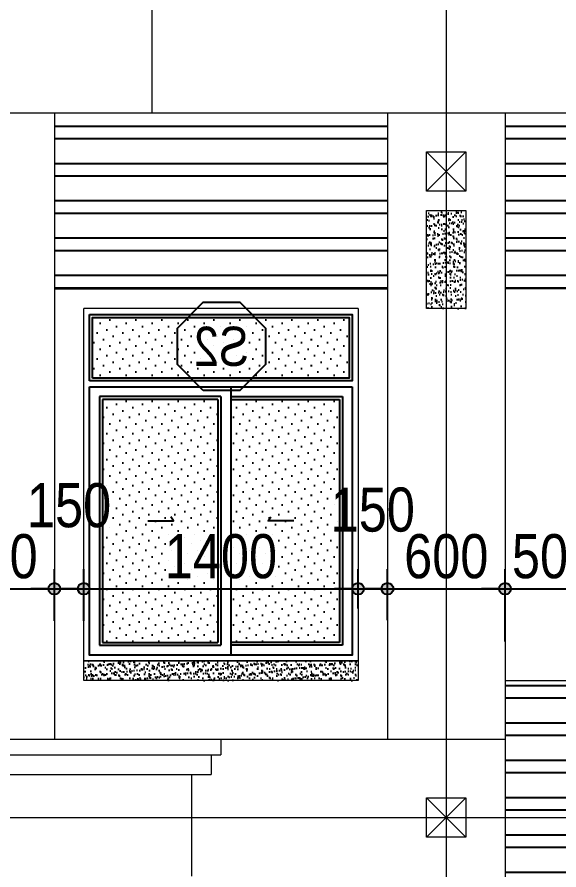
# Model space of a CAD drawing. Header units: millimetres. Extents: x 2605 to 44181, y 1776 to 19155.
# Drawn here: x 26075 to 28841, y 10549 to 14905 of the extents above; entities that cross this region are included whole.
import ezdxf
from ezdxf.enums import TextEntityAlignment as Align

# ---------------------------------------------------------------- set-up
doc = ezdxf.new("R2010")
doc.units = ezdxf.units.MM
doc.linetypes.add('ACAD_ISO10W100', pattern=[18, 12, -3, 0, -3])
for name, color, linetype in [('DIM', 1, 'Continuous'), ('DOOR', 20, 'Continuous'), ('HACTH', 8, 'Continuous'), ('HATCH', 8, 'Continuous'), ('KINH 1', 142, 'Continuous'), ('TAGS', 60, 'Continuous')]:
    doc.layers.add(name, color=color, linetype=linetype)
doc.layers.add('NET-THAY', color=2, linetype='Continuous', lineweight=13)
doc.layers.add('TRUC', color=24, linetype='Continuous', lineweight=0)
doc.styles.add('HEL-CONDENSE', font='')
doc.styles.add('VNI-HELVE-CONDENSEN', font='')
doc.styles.get('HEL-CONDENSE').set_extended_font_data('VNI-Helve-Condense')
doc.styles.get('VNI-HELVE-CONDENSEN').set_extended_font_data('VNI-Helve-Condense')
doc.dimstyles.new('D100', dxfattribs={"dimtxt": 225, "dimasz": 1.2, "dimexe": 100, "dimexo": 0, "dimgap": 50, "dimtad": 1, "dimdec": 0, "dimzin": 13, "dimdsep": 46, "dimtxsty": 'HEL-CONDENSE', "dimblk": 'D50', "dimcen": 0, "dimclrd": 1, "dimclre": 1, "dimclrt": 7, "dimadec": 0, "dimazin": 0, "dimtfac": 1, "dimtdec": 0, "dimtmove": 0, "dimatfit": 3, "dimldrblk": 'D50', "dimfxl": 1, "dimtolj": 1, "dimtzin": 13, "dimarcsym": 0})
pattern_1 = [(180, (-155115.41, -494922.03), (-1e-14, -190.5), []), (180, (-155178.91, -494858.53), (-1e-14, -190.5), [])]
pattern_2 = [(37.5, (-1291710.998, -283484.096), (-1.2000235, 36.7059928), [0, -28.956, 0, -32.385, 0, -30.95625]), (7.5, (-1291711, -283484.096), (33.7142462, 53.7618825), [0, -15.621, 0, -26.0985, 0, -10.00125]), (327.5, (-1291734.43, -283484.096), (59.3244278, 0.10778885), [0, -9.525, 0, -34.29, 0, -44.7675]), (317.5, (-1291734.43, -283484.096), (57.266734, 16.7196992), [0, -4.7625, 0, -22.479, 0, -25.7175])]

# ---------------------------------------------------------------- blocks, each defined once
blk = doc.blocks.new('KH-CUADI')
at = {"layer": 'TAGS'}
blk.add_lwpolyline([(-124.3, 300), (-300, 124.3), (-300, -124.3), (-124.3, -300), (124.3, -300), (300, -124.3), (300, 124.3), (124.3, 300)], close=True, dxfattribs=at)
at = {"layer": 'TAGS', "style": 'VNI-HELVE-CONDENSEN'}
blk.add_attdef('D', text='', height=300, dxfattribs=at).set_placement((0, 0), align=Align.MIDDLE)
blk = doc.blocks.new('A$C5F62150E')
at = {"layer": 'KINH 1'}
h = blk.add_hatch(dxfattribs=at)
h.set_pattern_fill('DOTS', color=256, scale=750, angle=45, style=0)
h.set_pattern_definition([(45, (0, 0), (-16.5728, 49.71845), [0, -46.875])])
h.paths.add_polyline_path([(2528.9, 1072.2), (1218.9, 1072.2), (1218.9, 762.2), (2528.9, 762.2)])
h.paths.add_polyline_path([(1823.9, 652.2), (1268.9, 652.2), (1268.9, -587.8), (1823.9, -587.8)])
h.paths.add_polyline_path([(2478.9, 652.2), (1888.9, 652.2), (1888.9, -587.8), (2478.9, -587.8)])
at = {"layer": 'DOOR'}
for p, q in [((2543.9, 747.2), (2543.9, 1087.2)), ((2543.9, 717.2), (1203.9, 717.2)), ((1823.9, 717.2), (1823.9, -652.8)), ((1823.9, 667.2), (1253.9, 667.2)), ((1253.9, 667.2), (1253.9, -602.8)), ((1873.9, 667.2), (1873.9, -602.8)), ((1873.9, 667.2), (2493.9, 667.2)), ((2493.9, 667.2), (2493.9, -602.8)), ((1253.9, -602.8), (1823.9, -602.8)), ((2493.9, -602.8), (1873.9, -602.8))]:
    blk.add_line(p, q, dxfattribs=at)
at = {"layer": 'DOOR', "color": 8}
for p, q in [((1823.9, 652.2), (1268.9, 652.2)), ((1268.9, 652.2), (1268.9, -587.8)), ((1888.9, 652.2), (1888.9, -587.8)), ((1888.9, 652.2), (2478.9, 652.2)), ((2478.9, 652.2), (2478.9, -587.8)), ((1268.9, -587.8), (1823.9, -587.8)), ((2478.9, -587.8), (1888.9, -587.8))]:
    blk.add_line(p, q, dxfattribs=at)
at = {"layer": 'DOOR'}
for points in [[(2543.9, 1087.2), (1203.9, 1087.2), (1203.9, 747.2), (2543.9, 747.2)], [(1203.9, 717.2), (1203.9, -652.8), (2543.9, -652.8), (2543.9, 717.2)], [(1501.6, 32.3), (1632, 32.3), (1618.7, 53)], [(2246.2, 32.3), (2115.8, 32.3), (2129.1, 53)]]:
    blk.add_lwpolyline(points, dxfattribs=at)
at = {"layer": 'DOOR', "color": 8}
blk.add_lwpolyline([(2528.9, 762.2), (2528.9, 1072.2), (1218.9, 1072.2), (1218.9, 762.2), (2528.9, 762.2)], close=True, dxfattribs=at)
at = {"layer": 'NET-THAY'}
for p, q in [((1173.9, 1117.2), (2573.9, 1117.2)), ((2573.9, -682.8), (2573.9, 1117.2)), ((1173.9, -682.8), (2573.9, -682.8))]:
    blk.add_line(p, q, dxfattribs=at)
blk.add_lwpolyline([(1173.9, 1117.2), (1173.9, -682.8)], dxfattribs=at)
at = {"layer": 'TAGS', "linetype": 'Continuous'}
ref = blk.add_blockref('KH-CUADI', (1871, 924.3), dxfattribs=dict(at, xscale=0.75, yscale=0.75, zscale=0.75, rotation=180))
ref.add_attrib('D', 'S2', dxfattribs={"color": 7, "height": 200, "style": 'VNI-HELVE-CONDENSEN'}).set_placement((1871, 924.3), align=Align.MIDDLE)
blk = doc.blocks.new('D50')
at = {"layer": 'DIM'}
blk.add_hatch(color=256, dxfattribs=at).paths.add_polyline_path([(25, 0, 1), (-25, 0, 1)])
blk.add_line((25, 0), (100, 0), dxfattribs=at)
blk.add_circle((0, 0), 25, dxfattribs=at)
blk = doc.blocks.new('*D270')
at = {"layer": 'DEFPOINTS', "color": 0, "linetype": 'Continuous', "transparency": 16777216}
for p in [(26265.7, 11984.7), (26265.7, 11820.2), (25665.7, 11726.1)]:
    blk.add_point(p, dxfattribs=at)
at = {"layer": 'DIM', "color": 1, "linetype": 'Continuous', "lineweight": -2, "transparency": 16777216}
for p, q in [((25665.7, 11726.1), (25665.7, 12084.7)), ((26265.7, 11820.2), (26265.7, 12084.7)), ((25666.9, 11984.7), (26264.5, 11984.7))]:
    blk.add_line(p, q, dxfattribs=at)
at = {"layer": 'DIM', "color": 1, "linetype": 'Continuous', "lineweight": -2, "transparency": 16777216, "xscale": 1.199999999999999, "yscale": 1.199999999999999, "zscale": 1.199999999999999, "rotation": 180}
blk.add_blockref('D50', (25665.7, 11984.7), dxfattribs=at)
at = {"layer": 'DIM', "color": 1, "linetype": 'Continuous', "lineweight": -2, "transparency": 16777216, "xscale": 1.199999999999999, "yscale": 1.199999999999999, "zscale": 1.199999999999999}
blk.add_blockref('D50', (26265.7, 11984.7), dxfattribs=at)
at = {"layer": 'DIM', "color": 7, "linetype": 'Continuous', "transparency": 16777216, "insert": (25965.7, 12149.6), "char_height": 225, "attachment_point": 5, "style": 'HEL-CONDENSE'}
blk.add_mtext('\\A1;600', dxfattribs=at)
blk = doc.blocks.new('*D271')
at = {"layer": 'DEFPOINTS', "color": 0, "linetype": 'Continuous', "transparency": 16777216}
for p in [(26415.7, 11984.7), (26265.7, 11820.2), (26415.7, 11820.2)]:
    blk.add_point(p, dxfattribs=at)
at = {"layer": 'DIM', "color": 1, "linetype": 'Continuous', "lineweight": -2, "transparency": 16777216}
for p, q in [((26265.7, 11820.2), (26265.7, 12084.7)), ((26415.7, 11820.2), (26415.7, 12084.7)), ((26266.9, 11984.7), (26414.5, 11984.7))]:
    blk.add_line(p, q, dxfattribs=at)
at = {"layer": 'DIM', "color": 1, "linetype": 'Continuous', "lineweight": -2, "transparency": 16777216, "xscale": 1.199999999999999, "yscale": 1.199999999999999, "zscale": 1.199999999999999, "rotation": 180}
blk.add_blockref('D50', (26265.7, 11984.7), dxfattribs=at)
at = {"layer": 'DIM', "color": 1, "linetype": 'Continuous', "lineweight": -2, "transparency": 16777216, "xscale": 1.199999999999999, "yscale": 1.199999999999999, "zscale": 1.199999999999999}
blk.add_blockref('D50', (26415.7, 11984.7), dxfattribs=at)
at = {"layer": 'DIM', "color": 7, "linetype": 'Continuous', "transparency": 16777216, "insert": (26340.7, 12410), "char_height": 225, "attachment_point": 5, "style": 'HEL-CONDENSE'}
blk.add_mtext('\\A1;150', dxfattribs=at)
blk = doc.blocks.new('*D272')
at = {"layer": 'DEFPOINTS', "color": 0, "linetype": 'Continuous', "transparency": 16777216}
for p in [(27815.7, 11984.7), (27815.7, 11884.8), (26415.7, 11820.2)]:
    blk.add_point(p, dxfattribs=at)
at = {"layer": 'DIM', "color": 1, "linetype": 'Continuous', "lineweight": -2, "transparency": 16777216}
for p, q in [((26415.7, 11820.2), (26415.7, 12084.7)), ((27815.7, 11884.8), (27815.7, 12084.7)), ((26416.9, 11984.7), (27814.5, 11984.7))]:
    blk.add_line(p, q, dxfattribs=at)
at = {"layer": 'DIM', "color": 1, "linetype": 'Continuous', "lineweight": -2, "transparency": 16777216, "xscale": 1.199999999999999, "yscale": 1.199999999999999, "zscale": 1.199999999999999, "rotation": 180}
blk.add_blockref('D50', (26415.7, 11984.7), dxfattribs=at)
at = {"layer": 'DIM', "color": 1, "linetype": 'Continuous', "lineweight": -2, "transparency": 16777216, "xscale": 1.199999999999999, "yscale": 1.199999999999999, "zscale": 1.199999999999999}
blk.add_blockref('D50', (27815.7, 11984.7), dxfattribs=at)
at = {"layer": 'DIM', "color": 7, "linetype": 'Continuous', "transparency": 16777216, "insert": (27115.7, 12149.6), "char_height": 225, "attachment_point": 5, "style": 'HEL-CONDENSE'}
blk.add_mtext('\\A1;1400', dxfattribs=at)
blk = doc.blocks.new('*D273')
at = {"layer": 'DEFPOINTS', "color": 0, "linetype": 'Continuous', "transparency": 16777216}
for p in [(27965.7, 11984.7), (27815.7, 11884.8), (27965.7, 11825.1)]:
    blk.add_point(p, dxfattribs=at)
at = {"layer": 'DIM', "color": 1, "linetype": 'Continuous', "lineweight": -2, "transparency": 16777216}
for p, q in [((27815.7, 11884.8), (27815.7, 12084.7)), ((27965.7, 11825.1), (27965.7, 12084.7)), ((27816.9, 11984.7), (27964.5, 11984.7))]:
    blk.add_line(p, q, dxfattribs=at)
at = {"layer": 'DIM', "color": 1, "linetype": 'Continuous', "lineweight": -2, "transparency": 16777216, "xscale": 1.199999999999999, "yscale": 1.199999999999999, "zscale": 1.199999999999999, "rotation": 180}
blk.add_blockref('D50', (27815.7, 11984.7), dxfattribs=at)
at = {"layer": 'DIM', "color": 1, "linetype": 'Continuous', "lineweight": -2, "transparency": 16777216, "xscale": 1.199999999999999, "yscale": 1.199999999999999, "zscale": 1.199999999999999}
blk.add_blockref('D50', (27965.7, 11984.7), dxfattribs=at)
at = {"layer": 'DIM', "color": 7, "linetype": 'Continuous', "transparency": 16777216, "insert": (27890.7, 12387.8), "char_height": 225, "attachment_point": 5, "style": 'HEL-CONDENSE'}
blk.add_mtext('\\A1;150', dxfattribs=at)
blk = doc.blocks.new('*D274')
at = {"layer": 'DEFPOINTS', "color": 0, "linetype": 'Continuous', "transparency": 16777216}
for p in [(28565.7, 11984.7), (27965.7, 11825.1), (28565.7, 11715.8)]:
    blk.add_point(p, dxfattribs=at)
at = {"layer": 'DIM', "color": 1, "linetype": 'Continuous', "lineweight": -2, "transparency": 16777216}
for p, q in [((27965.7, 11825.1), (27965.7, 12084.7)), ((28565.7, 11715.8), (28565.7, 12084.7)), ((27966.9, 11984.7), (28564.5, 11984.7))]:
    blk.add_line(p, q, dxfattribs=at)
at = {"layer": 'DIM', "color": 1, "linetype": 'Continuous', "lineweight": -2, "transparency": 16777216, "xscale": 1.199999999999999, "yscale": 1.199999999999999, "zscale": 1.199999999999999, "rotation": 180}
blk.add_blockref('D50', (27965.7, 11984.7), dxfattribs=at)
at = {"layer": 'DIM', "color": 1, "linetype": 'Continuous', "lineweight": -2, "transparency": 16777216, "xscale": 1.199999999999999, "yscale": 1.199999999999999, "zscale": 1.199999999999999}
blk.add_blockref('D50', (28565.7, 11984.7), dxfattribs=at)
at = {"layer": 'DIM', "color": 7, "linetype": 'Continuous', "transparency": 16777216, "insert": (28265.7, 12149.6), "char_height": 225, "attachment_point": 5, "style": 'HEL-CONDENSE'}
blk.add_mtext('\\A1;600', dxfattribs=at)
blk = doc.blocks.new('*D275')
at = {"layer": 'DEFPOINTS', "color": 0, "linetype": 'Continuous', "transparency": 16777216}
for p in [(29065.7, 11984.7), (28565.7, 11715.8), (29065.7, 11636.5)]:
    blk.add_point(p, dxfattribs=at)
at = {"layer": 'DIM', "color": 1, "linetype": 'Continuous', "lineweight": -2, "transparency": 16777216}
for p, q in [((28565.7, 11715.8), (28565.7, 12084.7)), ((29065.7, 11636.5), (29065.7, 12084.7)), ((28566.9, 11984.7), (29064.5, 11984.7))]:
    blk.add_line(p, q, dxfattribs=at)
at = {"layer": 'DIM', "color": 1, "linetype": 'Continuous', "lineweight": -2, "transparency": 16777216, "xscale": 1.199999999999999, "yscale": 1.199999999999999, "zscale": 1.199999999999999, "rotation": 180}
blk.add_blockref('D50', (28565.7, 11984.7), dxfattribs=at)
at = {"layer": 'DIM', "color": 1, "linetype": 'Continuous', "lineweight": -2, "transparency": 16777216, "xscale": 1.199999999999999, "yscale": 1.199999999999999, "zscale": 1.199999999999999}
blk.add_blockref('D50', (29065.7, 11984.7), dxfattribs=at)
at = {"layer": 'DIM', "color": 7, "linetype": 'Continuous', "transparency": 16777216, "insert": (28815.7, 12149.6), "char_height": 225, "attachment_point": 5, "style": 'HEL-CONDENSE'}
blk.add_mtext('\\A1;500', dxfattribs=at)

msp = doc.modelspace()

# ---------------------------------------------------------------- hatches: boundary and pattern name
at = {"layer": 'HACTH'}
h = msp.add_hatch(dxfattribs=at)
h.set_pattern_fill('ANSI32', color=256, scale=20, angle=135, style=0)
h.set_pattern_definition(pattern_1)
h.paths.add_polyline_path([(37515.677, 13516.106), (39865.677, 13516.106), (39865.677, 14416.106), (37515.677, 14416.106)])
h.paths.add_polyline_path([(34565.677, 13516.106), (36915.677, 13516.106), (36915.677, 14416.106), (34565.677, 14416.106)])
h.paths.add_polyline_path([(31565.677, 13516.106), (33965.677, 13516.106), (33965.677, 14416.106), (31565.677, 14416.106)])
h.paths.add_polyline_path([(28565.677, 13516.106), (30965.677, 13516.106), (30965.677, 14416.106), (28565.677, 14416.106)])
h.paths.add_polyline_path([(26265.677, 13516.106), (27965.677, 13516.106), (27965.677, 14416.106), (26265.677, 14416.106)])
h = msp.add_hatch(dxfattribs=at)
h.set_pattern_fill('ANSI32', color=256, scale=20, angle=135, style=0)
h.set_pattern_definition(pattern_1)
h.paths.add_polyline_path([(10015.677, 11516.106), (7665.677, 11516.106), (7665.677, 10816.106), (8415.677, 10816.106), (8415.677, 10941.106, 0.41421356), (8465.677, 10991.106), (9265.677, 10991.106, 0.41421356), (9315.677, 10941.106), (9315.677, 10816.106), (10015.677, 10816.106)])
h.paths.add_polyline_path([(12965.677, 11516.106), (10615.677, 11516.106), (10615.677, 10816.106), (11315.677, 10816.106), (11315.677, 10941.106, 0.41421356), (11365.677, 10991.106), (12165.677, 10991.106, 0.41421356), (12215.677, 10941.106), (12215.677, 10816.106), (12965.677, 10816.106)])
h.paths.add_polyline_path([(15965.677, 11516.106), (13565.677, 11516.106), (13565.677, 10816.106), (14315.677, 10816.106), (14315.677, 10941.106, 0.41421356), (14365.677, 10991.106), (15165.677, 10991.106, 0.41421356), (15215.677, 10941.106), (15215.677, 10816.106), (15965.677, 10816.106)])
h.paths.add_polyline_path([(21464.353, 11000.709), (26137.78, 11000.709), (26137.78, 10546.589), (21464.353, 10546.589)], flags=9)
edge = h.paths.add_edge_path()
edge.add_line((7665.677, 9916.106), (10015.677, 9916.106))
edge.add_line((10015.677, 9916.106), (10015.677, 10816.106))
edge.add_line((10015.677, 10816.106), (9315.677, 10816.106))
edge.add_line((9315.677, 10816.106), (9315.677, 10691.106))
edge.add_arc((9315.677, 10641.106), 50, 90, 180)
edge.add_line((9265.677, 10641.106), (8465.677, 10641.106))
edge.add_arc((8415.677, 10641.106), 50, 0, 90)
edge.add_line((8415.677, 10691.106), (8415.677, 10816.106))
edge.add_line((8415.677, 10816.106), (7665.677, 10816.106))
edge.add_line((7665.677, 10816.106), (7665.677, 9916.106))
edge = h.paths.add_edge_path()
edge.add_line((10615.677, 9916.106), (12965.677, 9916.106))
edge.add_line((12965.677, 9916.106), (12965.677, 10816.106))
edge.add_line((12965.677, 10816.106), (12215.677, 10816.106))
edge.add_line((12215.677, 10816.106), (12215.677, 10691.106))
edge.add_arc((12215.677, 10641.106), 50, 90, 180)
edge.add_line((12165.677, 10641.106), (11365.677, 10641.106))
edge.add_arc((11315.677, 10641.106), 50, 0, 90)
edge.add_line((11315.677, 10691.106), (11315.677, 10816.106))
edge.add_line((11315.677, 10816.106), (10615.677, 10816.106))
edge.add_line((10615.677, 10816.106), (10615.677, 9916.106))
edge = h.paths.add_edge_path()
edge.add_line((13565.677, 9916.106), (15965.677, 9916.106))
edge.add_line((15965.677, 9916.106), (15965.677, 10816.106))
edge.add_line((15965.677, 10816.106), (15215.677, 10816.106))
edge.add_line((15215.677, 10816.106), (15215.677, 10691.106))
edge.add_arc((15215.677, 10641.106), 50, 90, 180)
edge.add_line((15165.677, 10641.106), (14365.677, 10641.106))
edge.add_arc((14315.677, 10641.106), 50, 0, 90)
edge.add_line((14315.677, 10691.106), (14315.677, 10816.106))
edge.add_line((14315.677, 10816.106), (13565.677, 10816.106))
edge.add_line((13565.677, 10816.106), (13565.677, 9916.106))
h = msp.add_hatch(dxfattribs=at)
h.set_pattern_fill('ANSI32', color=256, scale=20, angle=135, style=0)
h.set_pattern_definition(pattern_1)
h.paths.add_polyline_path([(30965.677, 11516.106), (28565.677, 11516.106), (28565.677, 10816.106), (29315.677, 10816.106), (29315.677, 10941.106, 0.41421356), (29365.677, 10991.106), (30165.677, 10991.106, 0.41421356), (30215.677, 10941.106), (30215.677, 10816.106), (30965.677, 10816.106)])
h.paths.add_polyline_path([(33965.677, 11404.224), (31565.677, 11404.224), (31565.677, 10816.106), (32315.677, 10816.106), (32315.677, 10941.106, 0.41421356), (32365.677, 10991.106), (33165.677, 10991.106, 0.41421356), (33215.677, 10941.106), (33215.677, 10816.106), (33965.677, 10816.106)])
h.paths.add_polyline_path([(33965.677, 11516.106), (31565.677, 11516.106), (31565.677, 11416.106), (33965.677, 11416.106)])
edge = h.paths.add_edge_path()
edge.add_line((28565.677, 9916.106), (30965.677, 9916.106))
edge.add_line((30965.677, 9916.106), (30965.677, 10816.106))
edge.add_line((30965.677, 10816.106), (30215.677, 10816.106))
edge.add_line((30215.677, 10816.106), (30215.677, 10691.106))
edge.add_arc((30215.677, 10641.106), 50, 90, 180)
edge.add_line((30165.677, 10641.106), (29365.677, 10641.106))
edge.add_arc((29315.677, 10641.106), 50, 0, 90)
edge.add_line((29315.677, 10691.106), (29315.677, 10816.106))
edge.add_line((29315.677, 10816.106), (28565.677, 10816.106))
edge.add_line((28565.677, 10816.106), (28565.677, 9916.106))
edge = h.paths.add_edge_path()
edge.add_line((31565.677, 9916.106), (33965.677, 9916.106))
edge.add_line((33965.677, 9916.106), (33965.677, 10816.106))
edge.add_line((33965.677, 10816.106), (33215.677, 10816.106))
edge.add_line((33215.677, 10816.106), (33215.677, 10691.106))
edge.add_arc((33215.677, 10641.106), 50, 90, 180)
edge.add_line((33165.677, 10641.106), (32365.677, 10641.106))
edge.add_arc((32315.677, 10641.106), 50, 0, 90)
edge.add_line((32315.677, 10691.106), (32315.677, 10816.106))
edge.add_line((32315.677, 10816.106), (31565.677, 10816.106))
edge.add_line((31565.677, 10816.106), (31565.677, 9916.106))
at = {"layer": 'HATCH'}
h = msp.add_hatch(dxfattribs=at)
h.set_pattern_fill('AR-SAND', color=256, scale=0.75, style=0)
h.set_pattern_definition(pattern_2)
h.paths.add_polyline_path([(28165.677, 13416.106), (28365.677, 13416.106), (28365.677, 13916.106), (28165.677, 13916.106)])
h = msp.add_hatch(dxfattribs=at)
h.set_pattern_fill('AR-SAND', color=256, scale=0.75, style=0)
h.set_pattern_definition(pattern_2)
h.paths.add_polyline_path([(26415.674, 11616.106), (27815.674, 11616.106), (27815.674, 11516.106), (26415.674, 11516.106)])

# ---------------------------------------------------------------- linework, layer by layer
at = {"layer": 'NET-THAY'}
for p, q in [((26575.995, 14416.106), (41115.677, 14416.106)), ((26265.677, 13516.106), (27965.682, 13516.106)), ((29065.677, 13516.106), (28565.677, 13516.106)), ((28565.677, 11516.106), (30965.677, 11516.106)), ((27115.677, 11216.106), (27115.677, 11136.106)), ((27065.677, 11136.106), (27065.677, 11036.106)), ((26965.677, 11036.106), (26965.677, 10516.106))]:
    msp.add_line(p, q, dxfattribs=at)
for points in [[(25565.677, 14416.106), (26765.677, 14416.106), (26765.677, 15116.106)], [(26265.677, 14416.106), (26265.677, 11216.106)], [(27965.677, 14416.106), (27965.677, 11216.106)], [(28565.677, 14416.106), (28565.677, 5116.106)], [(28165.677, 14216.106), (28365.677, 14216.106), (28365.677, 14016.106), (28165.677, 14016.106), (28165.677, 14216.106)], [(28365.677, 14216.106), (28165.677, 14016.106)], [(28165.677, 14216.106), (28365.677, 14016.106)], [(28165.677, 13916.106), (28365.677, 13916.106), (28365.677, 13416.106), (28165.677, 13416.106), (28165.677, 13916.106)], [(18965.677, 11216.106), (28565.677, 11216.106)], [(20415.677, 11136.106), (27115.677, 11136.106)], [(20465.677, 11036.106), (27065.677, 11036.106)], [(28165.677, 10916.106), (28365.677, 10916.106), (28365.677, 10716.106), (28165.677, 10716.106), (28165.677, 10916.106)], [(28365.677, 10916.106), (28165.677, 10716.106)], [(28165.677, 10916.106), (28365.677, 10716.106)]]:
    msp.add_lwpolyline(points, dxfattribs=at)
msp.add_lwpolyline([(26415.674, 11616.106), (27815.674, 11616.106), (27815.674, 11516.106), (26415.674, 11516.106)], close=True, dxfattribs=at)
at = {"layer": 'TRUC', "linetype": 'ACAD_ISO10W100', "ltscale": 0.2}
for points in [[(28265.677, 18428.761), (28265.677, 4066.106)], [(5735.896, 14416.106), (41662.568, 14416.106)], [(5735.896, 10816.106), (41662.568, 10816.106)]]:
    msp.add_lwpolyline(points, dxfattribs=at)

# ---------------------------------------------------------------- block references
at = {"layer": 'DOOR', "xscale": -1}
msp.add_blockref('A$C5F62150E', (28989.57, 12298.878), dxfattribs=at)

# ---------------------------------------------------------------- dimensions: what is measured, and where the dimension line sits
at = {"layer": 'DIM', "linetype": 'Continuous'}
for base, p1, p2, picture, middle in [((26415.674, 11984.721), (26265.677, 11820.172), (26415.674, 11820.172), '*D271', (26340.677, 12245.102)), ((27965.677, 11984.721), (27815.674, 11884.769), (27965.677, 11825.141), '*D273', (27890.674, 12222.938)), ((29065.677, 11984.721), (28565.677, 11715.824), (29065.677, 11636.529), '*D275', (28815.677, 11984.721))]:
    dim = msp.add_linear_dim(base=base, p1=p1, p2=p2, dimstyle='D100', override={"dimtmove": 1}, dxfattribs=at)
    dim.commit()
    dim.dimension.update_dxf_attribs({"geometry": picture, "text_midpoint": middle, "dimtype": 160})
for base, p1, p2, picture, middle in [((26265.677, 11984.721), (25665.677, 11726.147), (26265.677, 11820.172), '*D270', (25965.677, 12149.621)), ((27815.674, 11984.721), (26415.674, 11820.172), (27815.674, 11884.769), '*D272', (27115.674, 12149.621)), ((28565.677, 11984.721), (27965.677, 11825.141), (28565.677, 11715.824), '*D274', (28265.677, 12149.621))]:
    dim = msp.add_linear_dim(base=base, p1=p1, p2=p2, dimstyle='D100', override={"dimtmove": 1}, dxfattribs=at)
    dim.commit()
    dim.dimension.update_dxf_attribs({"geometry": picture, "text_midpoint": middle})

doc.saveas('drawing.dxf')
